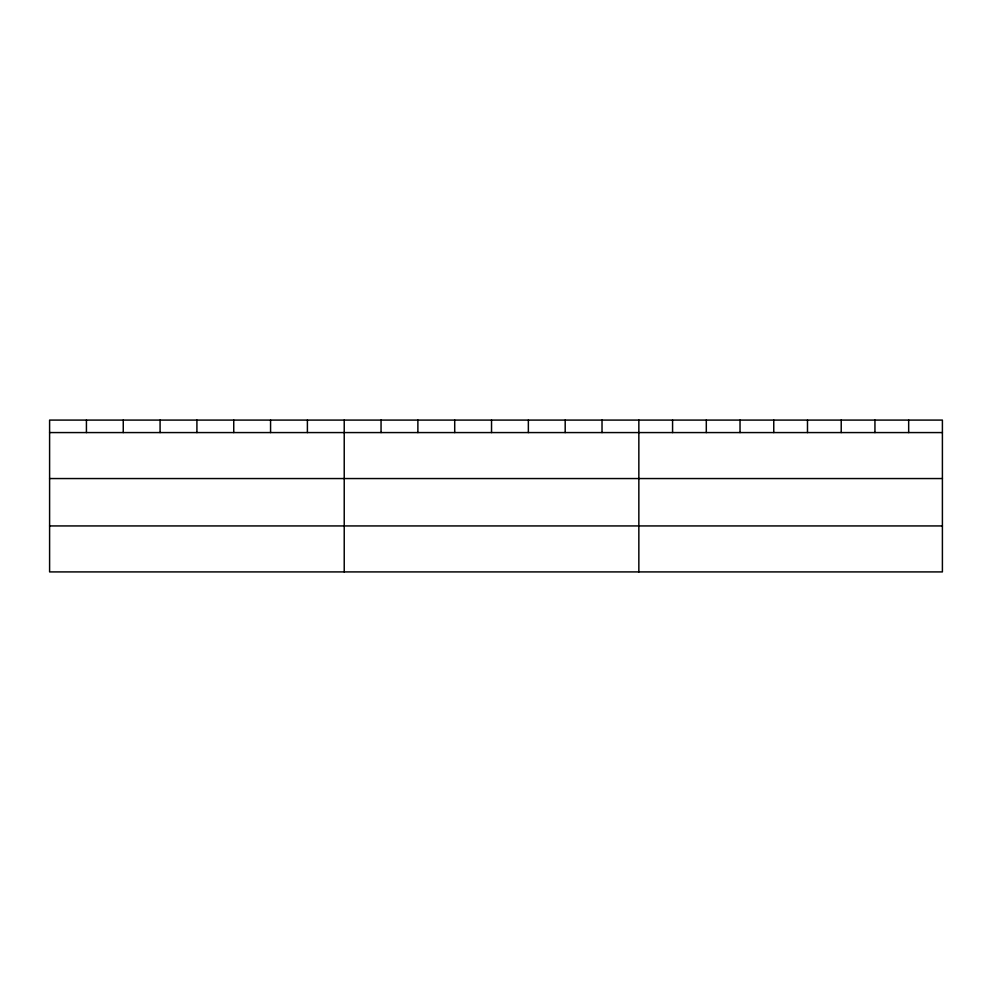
<?xml version="1.0" encoding="UTF-8"?>
<svg xmlns="http://www.w3.org/2000/svg" width="992" height="992" viewBox="0 0 992 992"><rect width="100%" height="100%" fill="white"/><g stroke="black" fill="none" stroke-linecap="round" stroke-linejoin="round"><path stroke-width="1.49" d="M942.4 478.553L942.4 420.087L49.6 420.087L49.6 571.913L942.4 571.913L942.4 478.553L49.6 478.553M49.6 432.574L942.4 432.574M49.6 525.934L942.4 525.934M908.672 420.087L908.672 432.574M874.944 420.087L874.944 432.574M841.216 420.087L841.216 432.574M807.488 420.087L807.488 432.574M773.76 420.087L773.76 432.574M740.032 420.087L740.032 432.574M706.304 420.087L706.304 432.574M672.576 420.087L672.576 432.574M638.848 420.087L638.848 571.913M602.02 420.087L602.02 432.574M565.192 420.087L565.192 432.574M528.364 420.087L528.364 432.574M491.536 420.087L491.536 432.574M454.708 420.087L454.708 432.574M417.88 420.087L417.88 432.574M381.052 420.087L381.052 432.574M344.224 420.087L344.224 571.913M307.396 420.087L307.396 432.574M270.568 420.087L270.568 432.574M233.74 420.087L233.74 432.574M196.912 420.087L196.912 432.574M160.084 420.087L160.084 432.574M123.256 420.087L123.256 432.574M86.428 420.087L86.428 432.574"/></g></svg>
